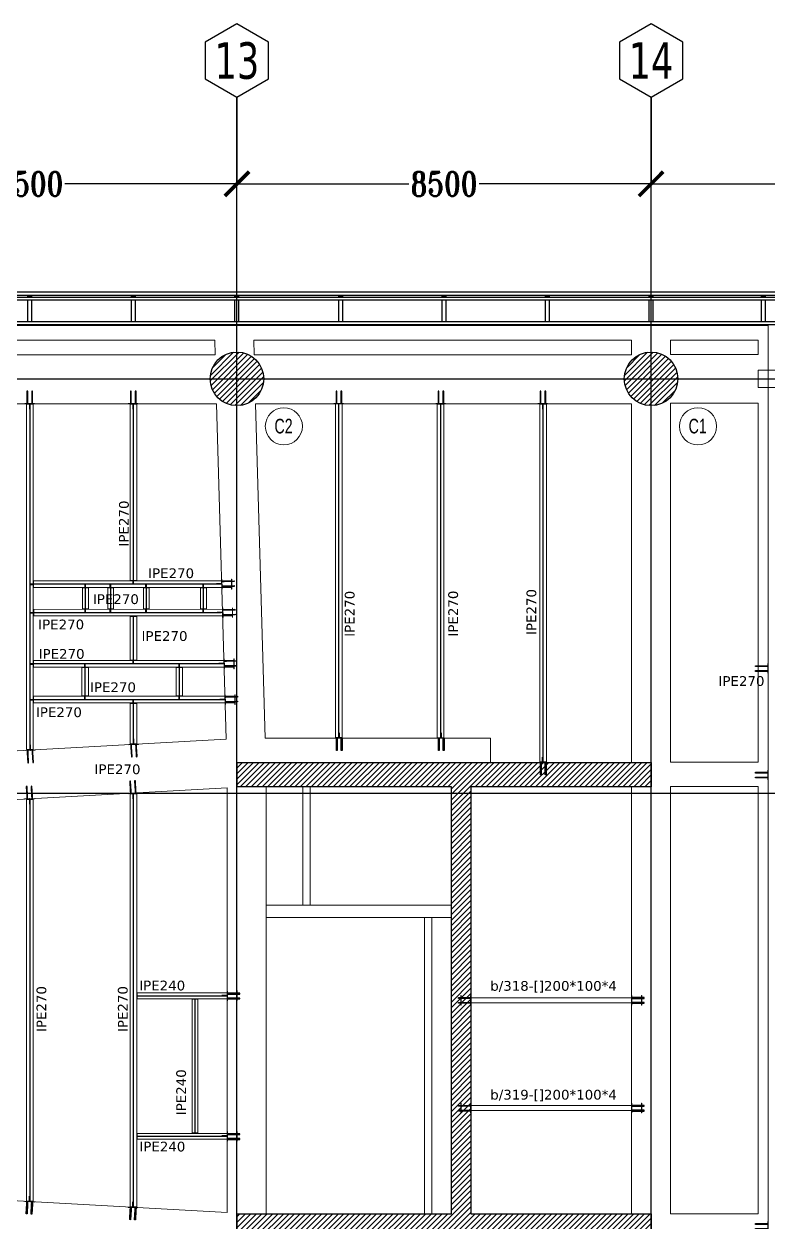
# Model space of a CAD drawing. Header units: millimetres. Extents: x -1682 to 79514, y -21906 to 33736.
# Drawn here: x 51544 to 66817, y 8200 to 32781 of the extents above; entities that cross this region are included whole.
import ezdxf
from ezdxf.enums import TextEntityAlignment as Align

# ---------------------------------------------------------------- set-up
doc = ezdxf.new("R2010")
doc.units = ezdxf.units.MM
doc.header["$LTSCALE"] = 0.9
for name, color, linetype, lineweight in [('0-3', 250, 'Continuous', 5), ('A_ALMA', 8, 'Continuous', 5), ('E_COLUMNAS-4', 1, 'Continuous', 25), ('E_TEXTO', 3, 'Continuous', 9), ('E_VIGAS', 8, 'Continuous', 9), ('E_VIGAS-1', 5, 'Continuous', 25), ('E_VIGAS-2', 10, 'Continuous', 25), ('HCB-PLATINA', 4, 'Continuous', 15), ('HCB-VIGAS', 4, 'Continuous', 15), ('VIGAS_HCB', 4, 'Continuous', 15)]:
    doc.layers.add(name, color=color, linetype=linetype, lineweight=lineweight)
for name, color, linetype in [('COTAS', 8, 'Continuous'), ('HCB-ACH_PANT', 253, 'Continuous'), ('HCB-ANCLAJE', 5, 'Continuous'), ('HCB-EJES', 1, 'Continuous'), ('HCB-ROTULOS', 2, 'Continuous'), ('HCB_PANTALLAS', 6, 'Continuous')]:
    doc.layers.add(name, color=color, linetype=linetype)
doc.styles.add('Arial Narrow', font='', dxfattribs={"width": 0.85, "height": 0.3})
doc.styles.add('ROMANT', font='romant.shx', dxfattribs={"width": 0.8})
doc.styles.add('VERDANA', font='verdana.ttf')
doc.styles.get('Arial Narrow').set_extended_font_data('Arial Narrow')
doc.dimstyles.new('1.125', dxfattribs={"dimscale": 0, "dimtxt": 500, "dimasz": 500, "dimexe": 4, "dimexo": 4, "dimgap": 15, "dimtad": 0, "dimdec": 0, "dimzin": 4, "dimdsep": 46, "dimtxsty": 'ROMANT', "dimblk": 'ARCHTICK', "dimcen": -10, "dimclrd": 256, "dimclrt": 3, "dimadec": 0, "dimazin": 0, "dimtfac": 1, "dimtdec": 0, "dimtix": 1, "dimtmove": 0, "dimatfit": 0, "dimldrblk": 'OBLIQUE', "dimfxl": 0.05, "dimtolj": 1, "dimtzin": 0, "dimarcsym": 0})

# ---------------------------------------------------------------- blocks, each defined once
blk = doc.blocks.new('EST_SFM_VIGA-METALICA-SECCION-C - EST_SFM_VIGA-METALICA-UPN160-1604346-PLANTA DE PISO 12 N_E_ _48_55m')
at = {"layer": 'E_VIGAS-1'}
for p, q in [((30.11, 0.018), (-30.277, 0.018)), ((-30.272, -0.047), (30.104, -0.047))]:
    blk.add_line(p, q, dxfattribs=at)
blk = doc.blocks.new('EST_SFM_VIGA-METALICA-SECCION-C - EST_SFM_VIGA-METALICA-UPN100-1526554-PLANTA DE PISO 12 N_E_ _48_55m')
at = {"layer": 'E_VIGAS-2'}
for p, q in [((34.942, 0.018), (-34.929, 0.018)), ((-34.929, -0.032), (34.942, -0.032))]:
    blk.add_line(p, q, dxfattribs=at)
blk = doc.blocks.new('EST_SFM_VIGA-METALICA-SECCION-C - EST_SFM_VIGA-METALICA-UPN100-1526616-PLANTA DE PISO 12 N_E_ _48_55m')
at = {"layer": 'E_VIGAS-2'}
for p, q in [((34.044, 0.032), (-34.827, 0.032)), ((-34.827, -0.018), (34.044, -0.018))]:
    blk.add_line(p, q, dxfattribs=at)
blk = doc.blocks.new('DCTIB_CNI_EST_MOD-1A-FAC_0001_rvt-2-PLANTA DE PISO 12 N_E_ _48_55m')
at = {"layer": 'E_VIGAS-1'}
for p, q in [((-27.454, 167.859), (-27.426, 167.859)), ((-27.454, 167.858), (-27.454, 167.859)), ((-27.372, 167.858), (-27.454, 167.858)), ((-27.454, 167.83), (-27.454, 167.858)), ((-27.454, 167.33), (-27.454, 167.78)), ((-27.415, 167.864), (-27.415, 167.878)), ((-27.415, 167.859), (-27.415, 167.864)), ((-27.41, 167.878), (-27.41, 167.864)), ((-27.41, 167.864), (-27.41, 167.859)), ((-27.399, 167.859), (-27.372, 167.859)), ((-27.372, 167.859), (-27.372, 167.858)), ((-27.372, 167.83), (-27.372, 167.858)), ((-27.372, 167.33), (-27.372, 167.778)), ((-25.328, 167.859), (-25.3, 167.859)), ((-25.328, 167.858), (-25.328, 167.859)), ((-25.246, 167.858), (-25.328, 167.858)), ((-25.328, 167.83), (-25.328, 167.858)), ((-25.328, 167.33), (-25.328, 167.778)), ((-25.29, 167.864), (-25.29, 167.878)), ((-25.29, 167.859), (-25.29, 167.864)), ((-25.285, 167.878), (-25.285, 167.864)), ((-25.285, 167.864), (-25.285, 167.859)), ((-25.274, 167.859), (-25.246, 167.859)), ((-25.246, 167.859), (-25.246, 167.858)), ((-25.246, 167.83), (-25.246, 167.858)), ((-25.246, 167.33), (-25.246, 167.778)), ((-23.203, 167.859), (-23.175, 167.859)), ((-23.203, 167.858), (-23.203, 167.859)), ((-23.121, 167.858), (-23.203, 167.858)), ((-23.203, 167.83), (-23.203, 167.858)), ((-23.203, 167.33), (-23.203, 167.778)), ((-23.164, 167.864), (-23.164, 167.878)), ((-23.164, 167.859), (-23.164, 167.864)), ((-23.159, 167.878), (-23.159, 167.864)), ((-23.159, 167.864), (-23.159, 167.859)), ((-23.149, 167.859), (-23.121, 167.859)), ((-23.121, 167.859), (-23.121, 167.858)), ((-23.121, 167.83), (-23.121, 167.858)), ((-23.121, 167.33), (-23.121, 167.78)), ((-21.078, 167.858), (-21.078, 167.859)), ((-21.078, 167.859), (-21.05, 167.859)), ((-20.996, 167.858), (-21.078, 167.858)), ((-21.078, 167.858), (-21.078, 167.83)), ((-21.078, 167.778), (-21.078, 167.33)), ((-21.04, 167.864), (-21.04, 167.878)), ((-21.04, 167.859), (-21.04, 167.864)), ((-21.035, 167.878), (-21.035, 167.864)), ((-21.035, 167.864), (-21.035, 167.859)), ((-21.024, 167.859), (-20.996, 167.859)), ((-20.996, 167.859), (-20.996, 167.858)), ((-20.996, 167.858), (-20.996, 167.83)), ((-20.996, 167.778), (-20.996, 167.33)), ((-18.953, 167.859), (-18.925, 167.859)), ((-18.953, 167.858), (-18.953, 167.859)), ((-18.871, 167.858), (-18.953, 167.858)), ((-18.953, 167.83), (-18.953, 167.858)), ((-18.953, 167.33), (-18.953, 167.778)), ((-18.915, 167.864), (-18.915, 167.878)), ((-18.915, 167.859), (-18.915, 167.864)), ((-18.91, 167.878), (-18.91, 167.864)), ((-18.91, 167.864), (-18.91, 167.859)), ((-18.899, 167.859), (-18.871, 167.859)), ((-18.871, 167.859), (-18.871, 167.858)), ((-18.871, 167.83), (-18.871, 167.858)), ((-18.871, 167.33), (-18.871, 167.778)), ((-16.828, 167.859), (-16.8, 167.859)), ((-16.828, 167.858), (-16.828, 167.859)), ((-16.746, 167.858), (-16.828, 167.858)), ((-16.828, 167.83), (-16.828, 167.858)), ((-16.828, 167.33), (-16.828, 167.78)), ((-16.79, 167.864), (-16.79, 167.878)), ((-16.79, 167.859), (-16.79, 167.864)), ((-16.785, 167.878), (-16.785, 167.864)), ((-16.785, 167.864), (-16.785, 167.859)), ((-16.774, 167.859), (-16.746, 167.859)), ((-16.746, 167.859), (-16.746, 167.858)), ((-16.746, 167.83), (-16.746, 167.858)), ((-16.746, 167.33), (-16.746, 167.778)), ((-14.703, 167.859), (-14.675, 167.859)), ((-14.703, 167.858), (-14.703, 167.859)), ((-14.703, 167.858), (-14.621, 167.858)), ((-14.621, 167.858), (-14.703, 167.858)), ((-14.703, 167.83), (-14.703, 167.858)), ((-14.703, 167.33), (-14.703, 167.778)), ((-14.665, 167.864), (-14.665, 167.878)), ((-14.665, 167.859), (-14.665, 167.864)), ((-14.66, 167.878), (-14.66, 167.864)), ((-14.66, 167.864), (-14.66, 167.859)), ((-14.649, 167.859), (-14.621, 167.859)), ((-14.621, 167.859), (-14.621, 167.858)), ((-14.621, 167.83), (-14.621, 167.858)), ((-14.621, 167.33), (-14.621, 167.778)), ((-12.403, 167.858), (-12.403, 167.859)), ((-12.403, 167.859), (-12.375, 167.859)), ((-12.403, 167.858), (-12.321, 167.858)), ((-12.321, 167.858), (-12.403, 167.858)), ((-12.403, 167.858), (-12.403, 167.83)), ((-12.403, 167.778), (-12.403, 167.33)), ((-12.364, 167.864), (-12.364, 167.878)), ((-12.364, 167.859), (-12.364, 167.864)), ((-12.359, 167.878), (-12.359, 167.864)), ((-12.359, 167.864), (-12.359, 167.859)), ((-12.349, 167.859), (-12.321, 167.859)), ((-12.321, 167.859), (-12.321, 167.858)), ((-12.321, 167.858), (-12.321, 167.83)), ((-12.321, 167.778), (-12.321, 167.33)), ((-27.454, 167.26), (-27.454, 167.28)), ((-27.372, 167.26), (-27.454, 167.26)), ((-27.372, 167.26), (-27.372, 167.28)), ((-25.328, 167.263), (-25.328, 167.28)), ((-25.246, 167.263), (-25.328, 167.263)), ((-25.246, 167.263), (-25.246, 167.28)), ((-23.203, 167.263), (-23.203, 167.28)), ((-23.121, 167.263), (-23.203, 167.263)), ((-23.121, 167.263), (-23.121, 167.28)), ((-21.078, 167.28), (-21.078, 167.263)), ((-20.996, 167.263), (-21.078, 167.263)), ((-20.996, 167.28), (-20.996, 167.263)), ((-18.953, 167.263), (-18.953, 167.28)), ((-18.871, 167.263), (-18.953, 167.263)), ((-18.871, 167.263), (-18.871, 167.28)), ((-16.828, 167.263), (-16.828, 167.28)), ((-16.746, 167.263), (-16.828, 167.263)), ((-16.746, 167.263), (-16.746, 167.28)), ((-14.703, 167.263), (-14.703, 167.28)), ((-14.621, 167.263), (-14.703, 167.263)), ((-14.621, 167.263), (-14.621, 167.28)), ((-12.403, 167.28), (-12.403, 167.263)), ((-12.321, 167.263), (-12.403, 167.263)), ((-12.321, 167.28), (-12.321, 167.263))]:
    blk.add_line(p, q, dxfattribs=at)
for points, knots in [([(-27.415, 167.864), (-27.415, 167.863), (-27.415, 167.862), (-27.417, 167.86), (-27.419, 167.86), (-27.42, 167.859), (-27.421, 167.859), (-27.423, 167.859), (-27.424, 167.859), (-27.426, 167.859)], [0, 0, 0, 0, 0.285714, 0.428571, 0.571429, 0.678571, 0.732143, 0.785714, 1, 1, 1, 1]), ([(-27.426, 167.859), (-27.425, 167.859), (-27.423, 167.859), (-27.421, 167.859), (-27.419, 167.86), (-27.417, 167.86), (-27.415, 167.862), (-27.415, 167.863), (-27.415, 167.864)], [0, 0, 0, 0, 0.142857, 0.285714, 0.428571, 0.571429, 0.785714, 1, 1, 1, 1]), ([(-27.41, 167.864), (-27.41, 167.863), (-27.41, 167.862), (-27.408, 167.86), (-27.407, 167.86), (-27.405, 167.859), (-27.404, 167.859), (-27.402, 167.859), (-27.401, 167.859), (-27.399, 167.859)], [0, 0, 0, 0, 0.285714, 0.428571, 0.571429, 0.678571, 0.732143, 0.785714, 1, 1, 1, 1]), ([(-27.399, 167.859), (-27.4, 167.859), (-27.402, 167.859), (-27.404, 167.859), (-27.406, 167.86), (-27.408, 167.86), (-27.41, 167.862), (-27.41, 167.863), (-27.41, 167.864)], [0, 0, 0, 0, 0.142857, 0.285714, 0.428571, 0.571429, 0.785714, 1, 1, 1, 1]), ([(-25.29, 167.864), (-25.29, 167.863), (-25.29, 167.862), (-25.292, 167.86), (-25.293, 167.86), (-25.295, 167.859), (-25.296, 167.859), (-25.297, 167.859), (-25.299, 167.859), (-25.3, 167.859)], [0, 0, 0, 0, 0.285714, 0.428571, 0.571429, 0.678571, 0.732143, 0.785714, 1, 1, 1, 1]), ([(-25.3, 167.859), (-25.299, 167.859), (-25.298, 167.859), (-25.295, 167.859), (-25.293, 167.86), (-25.291, 167.86), (-25.29, 167.862), (-25.29, 167.863), (-25.29, 167.864)], [0, 0, 0, 0, 0.142857, 0.285714, 0.428571, 0.571429, 0.785714, 1, 1, 1, 1]), ([(-25.285, 167.864), (-25.285, 167.863), (-25.284, 167.862), (-25.283, 167.86), (-25.281, 167.86), (-25.28, 167.859), (-25.279, 167.859), (-25.277, 167.859), (-25.275, 167.859), (-25.274, 167.859)], [0, 0, 0, 0, 0.285714, 0.428571, 0.571429, 0.678571, 0.732143, 0.785714, 1, 1, 1, 1]), ([(-25.274, 167.859), (-25.275, 167.859), (-25.276, 167.859), (-25.279, 167.859), (-25.281, 167.86), (-25.283, 167.86), (-25.284, 167.862), (-25.285, 167.863), (-25.285, 167.864)], [0, 0, 0, 0, 0.142857, 0.285714, 0.428571, 0.571429, 0.785714, 1, 1, 1, 1]), ([(-23.164, 167.864), (-23.164, 167.863), (-23.165, 167.862), (-23.166, 167.86), (-23.168, 167.86), (-23.169, 167.859), (-23.17, 167.859), (-23.172, 167.859), (-23.174, 167.859), (-23.175, 167.859)], [0, 0, 0, 0, 0.285714, 0.428571, 0.571429, 0.678571, 0.732143, 0.785714, 1, 1, 1, 1]), ([(-23.175, 167.859), (-23.174, 167.859), (-23.173, 167.859), (-23.17, 167.859), (-23.168, 167.86), (-23.166, 167.86), (-23.165, 167.862), (-23.164, 167.863), (-23.164, 167.864)], [0, 0, 0, 0, 0.142857, 0.285714, 0.428571, 0.571429, 0.785714, 1, 1, 1, 1]), ([(-23.159, 167.864), (-23.159, 167.863), (-23.159, 167.862), (-23.157, 167.86), (-23.156, 167.86), (-23.154, 167.859), (-23.153, 167.859), (-23.152, 167.859), (-23.15, 167.859), (-23.149, 167.859)], [0, 0, 0, 0, 0.285714, 0.428571, 0.571429, 0.678571, 0.732143, 0.785714, 1, 1, 1, 1]), ([(-23.149, 167.859), (-23.15, 167.859), (-23.151, 167.859), (-23.154, 167.859), (-23.156, 167.86), (-23.158, 167.86), (-23.159, 167.862), (-23.159, 167.863), (-23.159, 167.864)], [0, 0, 0, 0, 0.142857, 0.285714, 0.428571, 0.571429, 0.785714, 1, 1, 1, 1]), ([(-21.05, 167.859), (-21.049, 167.859), (-21.048, 167.859), (-21.045, 167.859), (-21.043, 167.86), (-21.041, 167.86), (-21.04, 167.862), (-21.04, 167.863), (-21.04, 167.864)], [0, 0, 0, 0, 0.142857, 0.285714, 0.428571, 0.571429, 0.785714, 1, 1, 1, 1]), ([(-21.04, 167.864), (-21.04, 167.863), (-21.04, 167.862), (-21.042, 167.86), (-21.043, 167.86), (-21.045, 167.859), (-21.046, 167.859), (-21.047, 167.859), (-21.049, 167.859), (-21.05, 167.859)], [0, 0, 0, 0, 0.285714, 0.428571, 0.571429, 0.678571, 0.732143, 0.785714, 1, 1, 1, 1]), ([(-21.024, 167.859), (-21.025, 167.859), (-21.026, 167.859), (-21.029, 167.859), (-21.031, 167.86), (-21.033, 167.86), (-21.034, 167.862), (-21.035, 167.863), (-21.035, 167.864)], [0, 0, 0, 0, 0.142857, 0.285714, 0.428571, 0.571429, 0.785714, 1, 1, 1, 1]), ([(-21.035, 167.864), (-21.035, 167.863), (-21.034, 167.862), (-21.033, 167.86), (-21.031, 167.86), (-21.03, 167.859), (-21.029, 167.859), (-21.027, 167.859), (-21.025, 167.859), (-21.024, 167.859)], [0, 0, 0, 0, 0.285714, 0.428571, 0.571429, 0.678571, 0.732143, 0.785714, 1, 1, 1, 1]), ([(-18.915, 167.864), (-18.915, 167.863), (-18.915, 167.862), (-18.917, 167.86), (-18.918, 167.86), (-18.92, 167.859), (-18.921, 167.859), (-18.922, 167.859), (-18.924, 167.859), (-18.925, 167.859)], [0, 0, 0, 0, 0.285714, 0.428571, 0.571429, 0.678571, 0.732143, 0.785714, 1, 1, 1, 1]), ([(-18.925, 167.859), (-18.924, 167.859), (-18.923, 167.859), (-18.92, 167.859), (-18.918, 167.86), (-18.916, 167.86), (-18.915, 167.862), (-18.915, 167.863), (-18.915, 167.864)], [0, 0, 0, 0, 0.142857, 0.285714, 0.428571, 0.571429, 0.785714, 1, 1, 1, 1]), ([(-18.91, 167.864), (-18.91, 167.863), (-18.909, 167.862), (-18.908, 167.86), (-18.906, 167.86), (-18.905, 167.859), (-18.904, 167.859), (-18.902, 167.859), (-18.9, 167.859), (-18.899, 167.859)], [0, 0, 0, 0, 0.285714, 0.428571, 0.571429, 0.678571, 0.732143, 0.785714, 1, 1, 1, 1]), ([(-18.899, 167.859), (-18.9, 167.859), (-18.901, 167.859), (-18.904, 167.859), (-18.906, 167.86), (-18.908, 167.86), (-18.909, 167.862), (-18.91, 167.863), (-18.91, 167.864)], [0, 0, 0, 0, 0.142857, 0.285714, 0.428571, 0.571429, 0.785714, 1, 1, 1, 1]), ([(-16.79, 167.864), (-16.79, 167.863), (-16.79, 167.862), (-16.792, 167.86), (-16.793, 167.86), (-16.795, 167.859), (-16.796, 167.859), (-16.797, 167.859), (-16.799, 167.859), (-16.8, 167.859)], [0, 0, 0, 0, 0.285714, 0.428571, 0.571429, 0.678571, 0.732143, 0.785714, 1, 1, 1, 1]), ([(-16.8, 167.859), (-16.799, 167.859), (-16.798, 167.859), (-16.795, 167.859), (-16.793, 167.86), (-16.791, 167.86), (-16.79, 167.862), (-16.79, 167.863), (-16.79, 167.864)], [0, 0, 0, 0, 0.142857, 0.285714, 0.428571, 0.571429, 0.785714, 1, 1, 1, 1]), ([(-16.785, 167.864), (-16.785, 167.863), (-16.784, 167.862), (-16.783, 167.86), (-16.781, 167.86), (-16.78, 167.859), (-16.779, 167.859), (-16.777, 167.859), (-16.775, 167.859), (-16.774, 167.859)], [0, 0, 0, 0, 0.285714, 0.428571, 0.571429, 0.678571, 0.732143, 0.785714, 1, 1, 1, 1]), ([(-16.774, 167.859), (-16.775, 167.859), (-16.776, 167.859), (-16.779, 167.859), (-16.781, 167.86), (-16.783, 167.86), (-16.784, 167.862), (-16.785, 167.863), (-16.785, 167.864)], [0, 0, 0, 0, 0.142857, 0.285714, 0.428571, 0.571429, 0.785714, 1, 1, 1, 1]), ([(-14.665, 167.864), (-14.665, 167.863), (-14.665, 167.862), (-14.667, 167.86), (-14.668, 167.86), (-14.67, 167.859), (-14.671, 167.859), (-14.672, 167.859), (-14.674, 167.859), (-14.675, 167.859)], [0, 0, 0, 0, 0.2857143, 0.4285714, 0.5714286, 0.6785714, 0.7321429, 0.7857143, 0.971877, 0.971877, 0.971877, 0.971877]), ([(-14.675, 167.859), (-14.674, 167.859), (-14.673, 167.859), (-14.67, 167.859), (-14.668, 167.86), (-14.666, 167.86), (-14.665, 167.862), (-14.665, 167.863), (-14.665, 167.864)], [0, 0, 0, 0, 0.142857, 0.285714, 0.428571, 0.571429, 0.785714, 1, 1, 1, 1]), ([(-14.66, 167.864), (-14.66, 167.863), (-14.659, 167.862), (-14.658, 167.86), (-14.656, 167.86), (-14.655, 167.859), (-14.654, 167.859), (-14.652, 167.859), (-14.65, 167.859), (-14.649, 167.859)], [0, 0, 0, 0, 0.285714, 0.428571, 0.571429, 0.678571, 0.732143, 0.785714, 1, 1, 1, 1]), ([(-14.649, 167.859), (-14.65, 167.859), (-14.651, 167.859), (-14.654, 167.859), (-14.656, 167.86), (-14.658, 167.86), (-14.659, 167.862), (-14.66, 167.863), (-14.66, 167.864)], [0, 0, 0, 0, 0.142857, 0.285714, 0.428571, 0.571429, 0.785714, 1, 1, 1, 1]), ([(-12.375, 167.859), (-12.374, 167.859), (-12.373, 167.859), (-12.37, 167.859), (-12.368, 167.86), (-12.366, 167.86), (-12.365, 167.862), (-12.364, 167.863), (-12.364, 167.864)], [0, 0, 0, 0, 0.142857, 0.285714, 0.428571, 0.571429, 0.785714, 1, 1, 1, 1]), ([(-12.364, 167.864), (-12.364, 167.863), (-12.365, 167.862), (-12.366, 167.86), (-12.368, 167.86), (-12.369, 167.859), (-12.37, 167.859), (-12.372, 167.859), (-12.374, 167.859), (-12.375, 167.859)], [0, 0, 0, 0, 0.285714, 0.428571, 0.571429, 0.678571, 0.732143, 0.785714, 1, 1, 1, 1]), ([(-12.349, 167.859), (-12.35, 167.859), (-12.351, 167.859), (-12.354, 167.859), (-12.356, 167.86), (-12.358, 167.86), (-12.359, 167.862), (-12.359, 167.863), (-12.359, 167.864)], [0, 0, 0, 0, 0.142857, 0.285714, 0.428571, 0.571429, 0.785714, 1, 1, 1, 1]), ([(-12.359, 167.864), (-12.359, 167.863), (-12.359, 167.862), (-12.357, 167.86), (-12.356, 167.86), (-12.354, 167.859), (-12.353, 167.859), (-12.352, 167.859), (-12.35, 167.859), (-12.349, 167.859)], [0, 0, 0, 0, 0.285714, 0.428571, 0.571429, 0.678571, 0.732143, 0.785714, 1, 1, 1, 1])]:
    blk.add_open_spline(points, degree=3, knots=knots, dxfattribs=at)
for name, p in [('EST_SFM_VIGA-METALICA-SECCION-C - EST_SFM_VIGA-METALICA-UPN160-1604346-PLANTA DE PISO 12 N_E_ _48_55m', (-40.081, 167.925)), ('EST_SFM_VIGA-METALICA-SECCION-C - EST_SFM_VIGA-METALICA-UPN100-1526554-PLANTA DE PISO 12 N_E_ _48_55m', (-40.169, 167.812)), ('EST_SFM_VIGA-METALICA-SECCION-C - EST_SFM_VIGA-METALICA-UPN100-1526616-PLANTA DE PISO 12 N_E_ _48_55m', (-39.77, 167.298))]:
    blk.add_blockref(name, p, dxfattribs=at)
blk = doc.blocks.new('CNI_TAG COLUMNAS CONCRETO MARCA - CNI_COLUMNA CONCRETO-582370-PLANTA DE PISO 12 N_E_ _48_55m')
at = {"layer": 'E_TEXTO'}
for start, end in [(360, 180), (180, 360)]:
    blk.add_arc((0.00026, -0.00015), 0.00254, start, end, dxfattribs=at)
blk = doc.blocks.new('_ArchTick')
at = {"color": 0, "linetype": 'ByBlock', "const_width": 0.15}
blk.add_lwpolyline([(-0.5, -0.5), (0.5, 0.5)], dxfattribs=at)
blk = doc.blocks.new('*D485')
at = {"layer": 'COTAS', "color": 0, "lineweight": -2, "transparency": 16777216}
for p, q in [((47416, 31277), (47416, 29496)), ((55916, 31277), (55916, 29496))]:
    blk.add_line(p, q, dxfattribs=at)
at = {"layer": 'COTAS', "lineweight": -2, "transparency": 16777216}
for p, q in [((47416, 29500), (50946, 29500)), ((55916, 29500), (52386, 29500))]:
    blk.add_line(p, q, dxfattribs=at)
at = {"layer": 'Defpoints', "color": 0, "transparency": 16777216}
for p in [(47416, 31281), (55916, 31281), (47416, 29500)]:
    blk.add_point(p, dxfattribs=at)
at = {"layer": 'COTAS', "lineweight": -2, "transparency": 16777216, "xscale": 500, "yscale": 500, "zscale": 500, "rotation": 180}
blk.add_blockref('_ArchTick', (47416, 29500), dxfattribs=at)
at = {"layer": 'COTAS', "lineweight": -2, "transparency": 16777216, "xscale": 500, "yscale": 500, "zscale": 500}
blk.add_blockref('_ArchTick', (55916, 29500), dxfattribs=at)
at = {"layer": 'COTAS', "color": 3, "transparency": 16777216, "insert": (51666, 29500), "char_height": 500, "attachment_point": 5, "style": 'ROMANT'}
blk.add_mtext('\\A1;8500', dxfattribs=at)
blk = doc.blocks.new('_Oblique')
at = {"color": 0, "linetype": 'ByBlock', "lineweight": -2}
blk.add_line((-0.5, -0.5), (0.5, 0.5), dxfattribs=at)
blk = doc.blocks.new('*D486')
at = {"layer": 'COTAS', "color": 0, "lineweight": -2, "transparency": 16777216}
for p, q in [((55916, 31277), (55916, 29496)), ((64416, 31277), (64416, 29496))]:
    blk.add_line(p, q, dxfattribs=at)
at = {"layer": 'COTAS', "lineweight": -2, "transparency": 16777216}
for p, q in [((55916, 29500), (59446, 29500)), ((64416, 29500), (60886, 29500))]:
    blk.add_line(p, q, dxfattribs=at)
at = {"layer": 'Defpoints', "color": 0, "transparency": 16777216}
for p in [(55916, 31281), (64416, 31281), (55916, 29500)]:
    blk.add_point(p, dxfattribs=at)
at = {"layer": 'COTAS', "lineweight": -2, "transparency": 16777216, "xscale": 500, "yscale": 500, "zscale": 500, "rotation": 180}
blk.add_blockref('_ArchTick', (55916, 29500), dxfattribs=at)
at = {"layer": 'COTAS', "lineweight": -2, "transparency": 16777216, "xscale": 500, "yscale": 500, "zscale": 500}
blk.add_blockref('_ArchTick', (64416, 29500), dxfattribs=at)
at = {"layer": 'COTAS', "color": 3, "transparency": 16777216, "insert": (60166, 29500), "char_height": 500, "attachment_point": 5, "style": 'ROMANT'}
blk.add_mtext('\\A1;8500', dxfattribs=at)
blk = doc.blocks.new('*D487')
at = {"layer": 'COTAS', "color": 0, "lineweight": -2, "transparency": 16777216}
for p, q in [((64416, 31277), (64416, 29496)), ((72916, 31277), (72916, 29496))]:
    blk.add_line(p, q, dxfattribs=at)
at = {"layer": 'COTAS', "lineweight": -2, "transparency": 16777216}
for p, q in [((64416, 29500), (67946, 29500)), ((72916, 29500), (69386, 29500))]:
    blk.add_line(p, q, dxfattribs=at)
at = {"layer": 'Defpoints', "color": 0, "transparency": 16777216}
for p in [(64416, 31281), (72916, 31281), (72916, 29500)]:
    blk.add_point(p, dxfattribs=at)
at = {"layer": 'COTAS', "lineweight": -2, "transparency": 16777216, "xscale": 500, "yscale": 500, "zscale": 500, "rotation": 180}
blk.add_blockref('_ArchTick', (64416, 29500), dxfattribs=at)
at = {"layer": 'COTAS', "lineweight": -2, "transparency": 16777216, "xscale": 500, "yscale": 500, "zscale": 500}
blk.add_blockref('_ArchTick', (72916, 29500), dxfattribs=at)
at = {"layer": 'COTAS', "color": 3, "transparency": 16777216, "insert": (68666, 29500), "char_height": 500, "attachment_point": 5, "style": 'ROMANT'}
blk.add_mtext('\\A1;8500', dxfattribs=at)
blk = doc.blocks.new('CX-CONC')
at = {"layer": 'HCB-ANCLAJE'}
for points in [[(-50, -8), (-46, -6), (-42, -8), (-40, -8), (-38, -14), (-38, -52), (-38, -256), (-54, -256), (-54, -52), (-54, -14), (-52, -8)], [(50, -8), (54, -6), (58, -8), (60, -8), (62, -14), (62, -52), (62, -256), (46, -256), (46, -52), (46, -14), (48, -8)]]:
    blk.add_lwpolyline(points, close=True, dxfattribs=at)
at = {"layer": 'HCB-PLATINA'}
blk.add_lwpolyline([(-100, -6), (100, -6), (100, 0), (-100, 0)], close=True, dxfattribs=at)

msp = doc.modelspace()

# ---------------------------------------------------------------- hatches: boundary and pattern name
at = {"layer": 'HCB-ACH_PANT'}
h = msp.add_hatch(dxfattribs=at)
h.set_pattern_fill('ANSI31', color=256, scale=25)
h.set_pattern_definition([(45, (43269.764, -3e-10), (-56.1266, 56.1266), [])])
edge = h.paths.add_edge_path()
edge.add_arc((55916, 25500), 550, 0, 360)
h = msp.add_hatch(dxfattribs=at)
h.set_pattern_fill('ANSI31', color=256, scale=25)
h.set_pattern_definition([(45, (51769.764, -3e-10), (-56.1266, 56.1266), [])])
edge = h.paths.add_edge_path()
edge.add_arc((64416, 25500), 550, 0, 360)
h = msp.add_hatch(dxfattribs=at)
h.set_pattern_fill('ANSI31', color=256, scale=25)
h.set_pattern_definition([(45, (-16260.55, -55448.78), (-56.1266, 56.1266), [])])
h.paths.add_polyline_path([(64419.1, 7870.2), (55919.1, 7870.2), (55919.1, 8370.2), (60319.1, 8370.2), (60319.1, 17130.2), (55919.1, 17130.2), (55919.1, 17630.2), (64419.1, 17630.2), (64419.1, 17130.2), (60719.1, 17130.2), (60719.1, 8370.2), (64419.1, 8370.2)])

# ---------------------------------------------------------------- linework, layer by layer
for points in [[(51662.7, 24880.1), (51662.7, 24990.1), (51656.7, 24990.1), (51656.7, 24880.1)], [(53786.6, 24880), (53786.6, 24990), (53780.6, 24990), (53780.6, 24880)], [(58007.2, 24880.1), (58007.2, 24990.1), (58001.2, 24990.1), (58001.2, 24880.1)], [(60101.7, 24880.1), (60101.7, 24990.1), (60095.7, 24990.1), (60095.7, 24880.1)], [(62196.1, 24880), (62196.1, 24990), (62190.1, 24990), (62190.1, 24880)], [(55494.8, 21297.3), (55604.8, 21297.3), (55604.8, 21291.3), (55494.8, 21291.3)], [(55511.5, 20713), (55621.5, 20713), (55621.5, 20707), (55511.5, 20707)], [(55541.5, 19663), (55651.5, 19663), (55651.5, 19657), (55541.5, 19657)], [(55562.4, 18928), (55672.4, 18928), (55672.4, 18922), (55562.4, 18922)], [(58015.3, 18240.2), (58015.3, 18130.2), (58009.3, 18130.2), (58009.3, 18240.2)], [(60105.3, 18240.2), (60105.3, 18130.2), (60099.3, 18130.2), (60099.3, 18240.2)], [(51669.4, 17993.2), (51669.4, 17883.2), (51675.4, 17883.2), (51675.4, 17993.2)], [(53794.5, 18111.5), (53794.5, 18001.5), (53800.5, 18001.5), (53800.5, 18111.5)], [(62196, 17740.2), (62196, 17630.2), (62190, 17630.2), (62190, 17740.2)], [(53787.7, 16882.9), (53787.7, 16992.9), (53781.7, 16992.9), (53781.7, 16882.9)], [(51662.5, 16770.2), (51662.5, 16880.2), (51656.5, 16880.2), (51656.5, 16770.2)], [(55607, 12843.2), (55717, 12843.2), (55717, 12849.2), (55607, 12849.2)], [(55607, 9961.6), (55717, 9961.6), (55717, 9967.6), (55607, 9967.6)], [(51662.7, 8730.7), (51662.7, 8620.7), (51656.7, 8620.7), (51656.7, 8730.7)], [(53787.5, 8612), (53787.5, 8502), (53781.5, 8502), (53781.5, 8612)]]:
    msp.add_lwpolyline(points, close=True)
at = {"layer": 'A_ALMA'}
for p, q in [((51662.6, 17892.6), (51662.6, 24980)), ((51669.2, 17892.6), (51669.2, 24980)), ((53786.6, 21365.2), (53786.6, 24980)), ((53793.2, 21365.2), (53793.2, 24980)), ((58002.7, 18140.1), (58002.7, 24985)), ((58009.3, 18140.1), (58009.3, 24985)), ((60092.7, 18135.2), (60092.7, 24980)), ((60099.3, 18135.2), (60099.3, 24980)), ((62196, 17640.2), (62196, 24980)), ((62202.6, 17640.2), (62202.6, 24980)), ((51744.5, 21291), (55595.1, 21291)), ((51744.5, 21284.4), (55595.1, 21284.4)), ((52803, 20780.2), (52803, 21210.2)), ((52809.2, 20780.2), (52809.2, 21210.2)), ((53320.2, 20780.2), (53320.2, 21210.2)), ((53326.4, 20780.2), (53326.4, 21210.2)), ((54051.8, 20780.2), (54051.8, 21210.2)), ((54058, 20780.2), (54058, 21210.2)), ((55225.3, 20780.2), (55225.3, 21210.2)), ((55231.5, 20780.2), (55231.5, 21210.2)), ((51744.5, 20706), (55595.1, 20706)), ((51744.5, 20699.4), (55595.1, 20699.4)), ((53786.6, 19730.9), (53786.6, 20625.2)), ((53793.2, 19730.9), (53793.2, 20625.2)), ((51744.5, 19656.7), (55641.7, 19656.7)), ((51744.5, 19650.1), (55641.7, 19650.1)), ((52795.3, 18995.9), (52795.3, 19575.9)), ((52801.9, 18995.9), (52801.9, 19575.9)), ((54730.3, 18995.9), (54730.3, 19575.9)), ((54736.9, 18995.9), (54736.9, 19575.9)), ((51744.5, 18921.7), (55662.7, 18921.7)), ((51744.5, 18915.1), (55662.7, 18915.1)), ((53787.6, 18011.5), (53787.6, 18840.8)), ((53794.2, 18011.5), (53794.2, 18840.8)), ((53787.7, 8501.7), (53787.7, 16989.4)), ((53794.3, 8501.3), (53794.3, 16982.9)), ((51662.7, 8620.7), (51662.7, 16848.9)), ((51669.3, 8620), (51669.3, 16870.2)), ((53868.5, 12843.3), (55707, 12843.3)), ((53868.5, 12837.1), (55707, 12837.1)), ((55052.9, 10028.4), (55052.9, 12770.2)), ((55059.1, 10028.4), (55059.1, 12767.5)), ((53868.5, 9961.1), (55707, 9961.1)), ((53868.5, 9954.9), (55707, 9954.9))]:
    msp.add_line(p, q, dxfattribs=at)
at = {"layer": 'E_COLUMNAS-4', "color": 6}
for centre in [(55916, 25500), (64416, 25500)]:
    msp.add_circle(centre, 550, dxfattribs=at)
at = {"layer": 'E_VIGAS', "color": 30, "true_color": 0xf26722}
for p, q in [((64017.2, 17622.6), (64017.2, 24990)), ((64017.2, 8370.2), (64017.2, 17120.3)), ((60316.2, 14697.9), (56516.2, 14697.9)), ((60316.2, 14447.9), (56516.2, 14447.9)), ((59768.1, 14447.9), (59767.9, 8367.9)), ((59918.1, 14447.9), (59917.9, 8367.9))]:
    msp.add_line(p, q, dxfattribs=at)
at = {"layer": 'E_VIGAS'}
for points in [[(11017, 26595.9), (11017, -1095.9), (66817.2, -1095.8), (66817.1, 26595.9)], [(47717, 25990), (47717, 26295.9), (55462.2, 26295.9), (55470.9, 25990)], [(56271.2, 25990), (64017.2, 25990), (64017.2, 26295.9), (56262.5, 26295.9)], [(64817.2, 26000), (66617.1, 26000), (66617.1, 26295.9), (64817.2, 26295.9)], [(47717, 24990), (47717, 17662.7), (55695.8, 18107), (55499.4, 24990)], [(64817.2, 25000), (64817.2, 17632.5), (66617.1, 17632.5), (66617.1, 25000)], [(64817.2, 17132.5), (64817.2, 8370.1), (66617.2, 8370.1), (66617.1, 17132.5)]]:
    msp.add_lwpolyline(points, close=True, dxfattribs=at)
for points in [[(64017.2, 24990), (56299.8, 24990), (56495.5, 18130.1), (61117, 18130.1), (61117, 17632.5)], [(55717, 17106.6), (47717, 16661.1), (47717, 8840.8), (55717, 8393.9), (55717, 17106.6)], [(55917.1, 17130.2), (56517, 17130.2), (56517, 8370.2), (56517, 8370.2)], [(57416.1, 17127.8), (57416.1, 14697.9), (57266.1, 14697.9), (57266.1, 17127.8)]]:
    msp.add_lwpolyline(points, dxfattribs=at)
at = {"layer": 'HCB-EJES'}
for p, q in [((55916, -5780.2), (55916, 31280.5)), ((64416, -5780.2), (64416, 31280.5)), ((-182.3, 25500), (78014.3, 25500)), ((-182.3, 17000), (78014.3, 17000))]:
    msp.add_line(p, q, dxfattribs=at)
at = {"layer": 'HCB-ROTULOS'}
for points in [[(55266.4, 31655.5), (55916, 31280.5), (56565.5, 31655.5), (56565.5, 32405.5), (55916, 32780.5), (55266.4, 32405.5)], [(63766.4, 31655.5), (64416, 31280.5), (65065.5, 31655.5), (65065.5, 32405.5), (64416, 32780.5), (63766.4, 32405.5)]]:
    msp.add_lwpolyline(points, close=True, dxfattribs=at)
at = {"layer": 'HCB-VIGAS'}
for points in [[(51669.2, 21284.4), (51669.2, 21274.4), (51733.4, 21274.4), (51733.4, 21284.4)], [(51744.5, 21284.4), (51744.5, 21291), (51679.2, 21291), (51679.2, 21284.4)], [(52803, 21284.4), (52793, 21284.4), (52793, 21220.2), (52803, 21220.2)], [(52803, 21210.2), (52809.2, 21210.2), (52809.2, 21274.4), (52803, 21274.4)], [(53320.2, 21284.4), (53310.2, 21284.4), (53310.2, 21220.2), (53320.2, 21220.2)], [(53320.2, 21210.2), (53326.4, 21210.2), (53326.4, 21274.4), (53320.2, 21274.4)], [(53786.6, 21291), (53776.6, 21291), (53776.6, 21355.2), (53786.6, 21355.2)], [(53786.6, 21365.2), (53793.2, 21365.2), (53793.2, 21301), (53786.6, 21301)], [(54051.8, 21284.4), (54041.8, 21284.4), (54041.8, 21220.2), (54051.8, 21220.2)], [(54051.8, 21210.2), (54058, 21210.2), (54058, 21274.4), (54051.8, 21274.4)], [(55225.3, 21284.4), (55215.3, 21284.4), (55215.3, 21220.2), (55225.3, 21220.2)], [(55225.3, 21210.2), (55231.5, 21210.2), (55231.5, 21274.4), (55225.3, 21274.4)], [(51669.2, 20699.4), (51669.2, 20689.4), (51733.4, 20689.4), (51733.4, 20699.4)], [(51744.5, 20699.4), (51744.5, 20706), (51679.2, 20706), (51679.2, 20699.4)], [(52803, 20706), (52793, 20706), (52793, 20770.4), (52803, 20770.4)], [(52803, 20780.2), (52809.2, 20780.4), (52809.2, 20716), (52803, 20716)], [(53320.2, 20706), (53310.2, 20706), (53310.2, 20770.5), (53320.2, 20770.5)], [(53320.2, 20780.5), (53326.4, 20780.5), (53326.4, 20716), (53320.2, 20716)], [(54051.8, 20706), (54041.8, 20706), (54041.8, 20770.6), (54051.8, 20770.6)], [(54051.8, 20780.6), (54058, 20780.2), (54058, 20716), (54051.8, 20716)], [(55225.3, 20706), (55215.3, 20706), (55215.3, 20770.8), (55225.3, 20770.8)], [(55225.3, 20780.8), (55231.5, 20780.8), (55231.5, 20716), (55225.3, 20716)], [(53786.6, 19656.7), (53776.6, 19656.7), (53776.6, 19720.9), (53786.6, 19720.9)], [(53786.6, 19730.9), (53793.2, 19730.9), (53793.2, 19666.7), (53786.6, 19666.7)], [(51669.2, 19650.1), (51669.2, 19640.1), (51733.4, 19640.1), (51733.4, 19650.1)], [(51744.5, 19650.1), (51744.5, 19656.7), (51679.2, 19656.7), (51679.2, 19650.1)], [(52795.3, 19650.1), (52785.3, 19650.1), (52785.3, 19585.9), (52795.3, 19585.9)], [(52795.3, 19575.9), (52801.9, 19575.9), (52801.9, 19640.1), (52795.3, 19640.1)], [(54730.3, 19650.1), (54720.3, 19650.1), (54720.3, 19585.9), (54730.3, 19585.9)], [(54730.3, 19575.9), (54736.9, 19575.9), (54736.9, 19640.1), (54730.3, 19640.1)], [(52795.3, 18921.7), (52785.3, 18921.7), (52785.3, 18985.9), (52795.3, 18985.9)], [(52795.3, 18995.9), (52801.9, 18995.9), (52801.9, 18931.7), (52795.3, 18931.7)], [(54730.3, 18921.7), (54720.3, 18921.7), (54720.3, 18985.9), (54730.3, 18985.9)], [(54730.3, 18995.9), (54736.9, 18995.9), (54736.9, 18931.7), (54730.3, 18931.7)], [(51669.2, 18915.1), (51669.2, 18905.1), (51733.4, 18905.1), (51733.4, 18915.1)], [(51744.5, 18915.1), (51744.5, 18921.7), (51679.2, 18921.7), (51679.2, 18915.1)], [(53787.6, 18915.1), (53777.6, 18915.1), (53777.6, 18850.9), (53787.6, 18850.9)], [(53787.6, 18840.8), (53794.2, 18840.8), (53794.2, 18905.1), (53787.6, 18905.1)]]:
    msp.add_lwpolyline(points, close=True, dxfattribs=at)
at = {"layer": 'HCB_PANTALLAS'}
msp.add_lwpolyline([(64419.1, 7870.2), (55919.1, 7870.2), (55919.1, 8370.2), (60319.1, 8370.2), (60319.1, 17130.2), (55919.1, 17130.2), (55919.1, 17630.2), (64419.1, 17630.2), (64419.1, 17130.2), (60719.1, 17130.2), (60719.1, 8370.2), (64419.1, 8370.2)], close=True, dxfattribs=at)
at = {"layer": 'VIGAS_HCB'}
for points in [[(66617.1, 25325), (72682, 25325), (72682, 25675), (66617.1, 25675)], [(51598.4, 24980), (51733.4, 24980), (51733.4, 17893.2), (51598.4, 17893.2)], [(53723.4, 21365.2), (53858.4, 21365.2), (53858.4, 24980), (53723.4, 24980)], [(57938.5, 18140.1), (58073.5, 18140.1), (58073.5, 24985), (57938.5, 24985)], [(60028.5, 18135.2), (60163.5, 18135.2), (60163.5, 24980), (60028.5, 24980)], [(62131.8, 17640.2), (62266.8, 17640.2), (62266.9, 24980), (62131.9, 24980)], [(55805.1, 21387.7), (55805.1, 21187.7), (55811.1, 21187.7), (55811.1, 21387.7)], [(55805.1, 21220.2), (51743.4, 21220.2), (51743.4, 21355.2), (55805.1, 21355.2)], [(52746.1, 20780.4), (52866.1, 20780.4), (52866.1, 21210.2), (52746.1, 21210.2)], [(53263.4, 20780.5), (53383.4, 20780.5), (53383.4, 21210.2), (53263.4, 21210.2)], [(53995, 20780.6), (54115, 20780.6), (54115, 21210.2), (53995, 21210.2)], [(55168.5, 20780.8), (55288.5, 20780.8), (55288.5, 21210.2), (55168.5, 21210.2)], [(55821.8, 20635.9), (51744.5, 20635.2), (51744.5, 20770.2), (55821.8, 20770.9)], [(55821.8, 20803.4), (55821.8, 20603.4), (55827.8, 20603.4), (55827.8, 20803.4)], [(53723.4, 19730.9), (53858.4, 19730.9), (53858.4, 20625.6), (53723.4, 20625.6)], [(51743.4, 19720.9), (55851.7, 19720.9), (55851.7, 19585.9), (51743.4, 19585.9)], [(55851.7, 19753.4), (55851.7, 19553.4), (55857.7, 19553.4), (55857.7, 19753.4)], [(52731.1, 18995.9), (52866.1, 18995.9), (52866.1, 19575.9), (52731.1, 19575.9)], [(54666.1, 19575.9), (54801.1, 19575.9), (54801.1, 18995.9), (54666.1, 18995.9)], [(51743.4, 18850.9), (55872.7, 18850.9), (55872.7, 18985.9), (51743.4, 18985.9)], [(55872.7, 19018.4), (55872.7, 18818.4), (55878.7, 18818.4), (55878.7, 19018.4)], [(53723.4, 18011.5), (53858.4, 18011.5), (53858.4, 18840.9), (53723.4, 18840.9)], [(53723.5, 16982.9), (53858.5, 16982.9), (53858.5, 8512), (53723.5, 8512)], [(51598.5, 8630.7), (51733.5, 8630.7), (51733.5, 16870.2), (51598.5, 16870.2)], [(55917, 12780.2), (53868.5, 12780.2), (53868.5, 12900.2), (55917, 12900.2)], [(55917, 12948.8), (55917, 12748.8), (55923, 12748.8), (55923, 12948.8)], [(60510.4, 12850), (60510.4, 12650), (60516.4, 12650), (60516.4, 12850)], [(64217.4, 12700), (60928.9, 12700), (60516.4, 12700), (60516.4, 12800), (64217.4, 12800)], [(64217.4, 12850), (64217.4, 12650), (64223.4, 12650), (64223.4, 12850)], [(54996.1, 10028.4), (55116.1, 10028.4), (55116.1, 12770.2), (54996.1, 12770.2)], [(60510.2, 10640.2), (60510.2, 10440.2), (60516.2, 10440.2), (60516.2, 10640.2)], [(64217.2, 10490.2), (60928.7, 10490.2), (60516.2, 10490.2), (60516.2, 10590.2), (64217.2, 10590.2)], [(64217.2, 10640.2), (64217.2, 10440.2), (64223.2, 10440.2), (64223.2, 10640.2)], [(55917, 9898.6), (53868.5, 9898.5), (53868.5, 10018.5), (55917, 10018.6)], [(55917, 10058.6), (55917, 9858.6), (55923, 9858.6), (55923, 10058.6)]]:
    msp.add_lwpolyline(points, close=True, dxfattribs=at)

# ---------------------------------------------------------------- block references
at = {"xscale": -1}
for p, rotation in [((51659.3, 24990.1), 180), ((53784.3, 24990.1), 180), ((58003.9, 24990.1), 180), ((60098.4, 24990.1), 180), ((62192.8, 24990), 180), ((53797.9, 18001.4), 3.168251183173191), ((51672.7, 17883), 3.168251183173191), ((53784.3, 16993), 183.1682511831732), ((51659.1, 16880.4), 183.1682511831732), ((55716.9, 12839.9), 90), ((64017.2, 12750), 90), ((64017.2, 10540.2), 90), ((55716.9, 9958.3), 90)]:
    msp.add_blockref('CX-CONC', p, dxfattribs=dict(at, rotation=rotation))
for p, rotation in [((55605, 21287.7), 91.63452807643294), ((55621.7, 20703.5), 91.63452807643294), ((55651.7, 19653.4), 91.63452807643294), ((66817.1, 19558.8), 270), ((55672.7, 18918.5), 91.63452807643294), ((66817.1, 17373.9), 270), ((60719.1, 12750.2), 270), ((60719.1, 10540.2), 270), ((51659.3, 8620.5), 356.8317488168269), ((53784.1, 8501.8), 356.8317488168269), ((66817.1, 8113.9), 270)]:
    msp.add_blockref('CX-CONC', p, dxfattribs=dict(rotation=rotation))
for p in [(58010.4, 18130.2), (60104.9, 18130.2), (62199.3, 17630.2)]:
    msp.add_blockref('CX-CONC', p)
at = {"layer": '0-3', "xscale": 999.9999999999933, "yscale": 999.9999999999933, "zscale": 999.9999999999933}
msp.add_blockref('DCTIB_CNI_EST_MOD-1A-FAC_0001_rvt-2-PLANTA DE PISO 12 N_E_ _48_55m', (79078.1, -140662.4), dxfattribs=at)
at = {"layer": 'E_TEXTO', "xscale": 149999.9999999989, "yscale": 149999.9999999989, "zscale": 149999.9999999989}
for p in [(56840.3, 24549), (65340.3, 24549)]:
    msp.add_blockref('CNI_TAG COLUMNAS CONCRETO MARCA - CNI_COLUMNA CONCRETO-582370-PLANTA DE PISO 12 N_E_ _48_55m', p, dxfattribs=at)

# ---------------------------------------------------------------- texts
at = {"layer": 'E_TEXTO', "style": 'VERDANA'}
for s, p in [('b/318-[]200*100*4', (62414.7, 12945.3)), ('b/319-[]200*100*4', (62414.7, 10712.8))]:
    msp.add_text(s, height=200, dxfattribs=at).set_placement(p, align=Align.CENTER)
at = {"layer": 'E_TEXTO', "attachment_point": 1}
for s, insert, char_height, width, style in [('C2', (56686.1, 24680.2), 300, 459.968, 'Arial Narrow'), ('C1', (65186.1, 24680.2), 300, 459.968, 'Arial Narrow'), ('IPE270', (65800.3, 19400.4), 200, 1206.139, 'VERDANA'), ('IPE240', (53910, 13152.7), 200, 1206.139, 'VERDANA'), ('IPE240', (53913.4, 9848.4), 200, 1206.139, 'VERDANA')]:
    msp.add_mtext(s, dxfattribs=dict(at, insert=insert, char_height=char_height, width=width, style=style))
at = {"layer": 'E_TEXTO', "char_height": 200, "attachment_point": 1, "style": 'VERDANA'}
for s, insert, width, rotation in [('IPE270', (53495.6, 22059.5), 1206.139, 90), ('IPE270', (54093, 21611.3), 1206.139, 0.0001), ('IPE270', (61858.9, 20244.3), 1206.139, 90), ('IPE270', (52959, 21079.5), 1867.639, 0.0001), ('IPE270', (58129.6, 20207), 1206.139, 90), ('IPE270', (60253.6, 20211.9), 1206.139, 90), ('IPE270', (51836.3, 20560.3), 1206.139, 0.0001), ('IPE270', (53957.8, 20322.9), 1206.139, 0.0001), ('IPE270', (51845.5, 19956.4), 1206.139, 0.0001), ('IPE270', (52899.7, 19272.7), 1206.139, 0.0001), ('IPE270', (51790.1, 18759.9), 1206.139, 0.0001), ('IPE270', (52992.8, 17589.5), 1206.139, 0.0001), ('IPE270', (51802.2, 12098.1), 1206.139, 90), ('IPE270', (53472.5, 12098.1), 1206.139, 90), ('IPE240', (54670.4, 10391.2), 1206.139, 90)]:
    msp.add_mtext(s, dxfattribs=dict(at, insert=insert, width=width, rotation=rotation))
at = {"layer": 'HCB-ROTULOS', "color": 4, "style": 'VERDANA', "width": 0.7}
for s, p in [('13', (55916, 32030.5)), ('14', (64416, 32030.5))]:
    msp.add_text(s, height=750, dxfattribs=at).set_placement(p, align=Align.MIDDLE_CENTER)

# ---------------------------------------------------------------- dimensions: what is measured, and where the dimension line sits
at = {"layer": 'COTAS'}
for base, p1, p2, picture, middle in [((47416, 29500.4), (55916, 31280.5), (47416, 31280.5), '*D485', (51666, 29500.4)), ((55916, 29500.4), (64416, 31280.5), (55916, 31280.5), '*D486', (60166, 29500.4))]:
    dim = msp.add_linear_dim(base=base, p1=p1, p2=p2, dimstyle='1.125', override={"dimscale": 1}, dxfattribs=at)
    dim.commit()
    dim.dimension.update_dxf_attribs({"geometry": picture, "text_midpoint": middle})
dim = msp.add_linear_dim(base=(72916, 29500.4), p1=(64416, 31280.5), p2=(72916, 31280.5), angle=180, dimstyle='1.125', override={"dimscale": 1}, dxfattribs=at)
dim.commit()
dim.dimension.update_dxf_attribs({"geometry": '*D487', "text_midpoint": (68666, 29500.4)})

doc.saveas('drawing.dxf')
